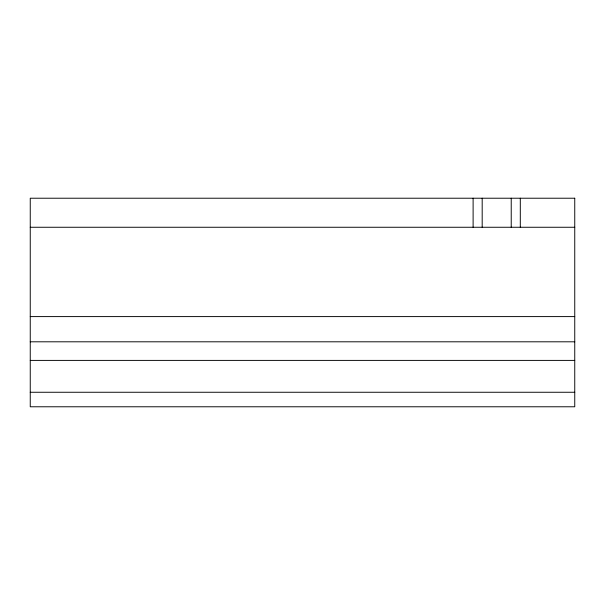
<?xml version="1.0" encoding="UTF-8"?>
<svg xmlns="http://www.w3.org/2000/svg" width="605" height="605" viewBox="0 0 605 605"><rect width="100%" height="100%" fill="white"/><g stroke="black" fill="none" stroke-linecap="round" stroke-linejoin="round"><path stroke-width="0.91" d="M30.25 227.261L574.75 227.261M30.25 316.596L574.75 316.596M30.25 341.802L574.75 341.802M30.25 360.399L574.75 360.399M30.25 392.259L574.75 392.259M520.3 198.221L520.3 227.261M511.225 198.221L511.225 227.261M482.185 198.221L482.185 227.261M473.11 198.221L473.11 227.261M574.75 198.221L30.25 198.221L30.25 406.779L574.75 406.779L574.75 198.221"/></g></svg>
